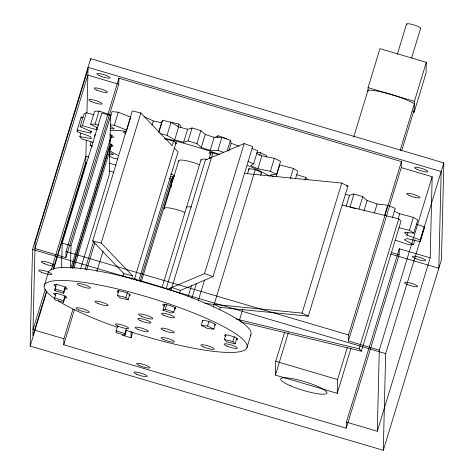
<?xml version="1.0" encoding="UTF-8"?>
<svg xmlns="http://www.w3.org/2000/svg" width="474" height="474" viewBox="0 0 474 474"><rect width="100%" height="100%" fill="white"/><g stroke="black" fill="none" stroke-linecap="round" stroke-linejoin="round"><path stroke-width="0.71" d="M122.185 335.189L131.014 337.79L131.156 331.231M171.12 187.337L171.31 179.012L169.277 178.408M56.187 293.139L54.694 298.033L54.658 299.764L63.486 302.365L65.406 296.072M63.486 302.365L63.522 300.635L65.015 295.74M109.761 150.643L109.802 148.919L111.295 144.025M117.623 326.047L116.136 330.941L116.094 332.671L124.923 335.278L126.416 330.378M124.923 335.278L124.964 333.548L126.451 328.654M171.203 183.557L171.238 181.826L172.732 176.932M30.17 346.091L32.528 249.419L90.706 58.681L443.83 162.89L441.472 259.568L383.294 450.3L30.17 346.091L46.956 291.048M399.292 248.743L346.399 422.138L377.298 431.257L430.185 257.862L399.292 248.743L399.144 254.787L346.251 428.182L63.753 344.817L63.901 338.774L72.966 309.048M65.886 257.631L118.773 84.242L87.874 75.123L34.987 248.518L65.886 257.631L66.028 251.593L118.921 78.198L401.419 161.563L401.271 167.606L348.384 341.002L379.283 350.12L377.298 431.257M80.888 133.235L79.845 136.654L91.529 138.592L90.398 136.5L77.179 131.731L77.221 130L81.184 116.995L83.282 117.475M81.161 118.15L81.184 116.995M85.699 164.028L86.286 140.031M86.955 112.741L88.063 67.355L441.187 171.558L438.823 268.237L390.606 254.005M90.67 60.162L90.706 58.681M118.773 84.242L118.921 78.198M351.021 348.082L337.215 393.343L275.418 375.112L275.755 361.301L284.601 332.304M337.215 393.343L337.553 379.538L347.258 347.709M346.251 428.182L346.399 422.138M348.384 341.002L348.532 334.958L401.419 161.563M367.966 91.589L368.067 87.66L379.964 48.644L426.31 62.325L426.049 73.115L414.152 112.125L412.747 111.71M383.294 450.3L385.658 353.622L443.83 162.89M414.152 112.125L414.412 101.335L426.31 62.325M414.951 239.773L413.494 244.566L404.281 239.791L407.012 238.623L420.278 241.669L420.32 239.945L424.283 226.939L416.628 224.178M424.283 226.939L424.242 228.664L420.278 241.669M430.185 257.862L432.17 176.725L401.271 167.606M65.619 286.983L63.706 293.276L54.877 290.669L54.925 288.944L56.412 284.05M72.19 268.059L109.915 144.374L110.691 115.686L101.863 113.079L62.195 243.121L61.531 267.271L62.894 267.674M63.706 293.276L63.753 291.551L65.24 286.657M70.401 268.284L71.023 245.728L110.691 115.686M110.027 139.83L109.98 141.554L111.9 135.262M88.022 69.08L35.135 242.475L32.854 335.699L46.452 291.107M77.179 131.731L77.594 130.362M77.221 130L90.487 133.046L91.701 131.648L80.088 126.706L84.058 113.701L86.381 112.711L94.048 114.88M80.088 126.706L82.417 125.711L86.381 112.711M97.377 127.779L90.623 124.277L94.593 111.272L99.042 111.082L111.337 115.206M90.487 133.046L91.109 130.996M44.449 285.17L48.419 272.165M90.623 124.277L95.073 124.087L99.042 111.082M45.308 289.312L33.002 329.655L63.901 338.774M51.133 270.204L85.889 156.26L88.697 157.09M92.3 146.626L90.113 145.222L91.156 141.803M53.147 269.167L85.741 162.304M53.627 269.173L86.108 162.695M82.417 125.711L96.352 129.663L96.98 127.607M54.877 290.669L55.731 287.872M110.152 117.759L112.03 111.597L118.304 112.22L130.759 117.125M110.158 124.81L114.335 125.225L118.304 112.22M71.005 267.757L111.52 134.936M72.581 268.373L109.873 146.099L109.245 174.835L80.568 268.835M73.98 267.97L111.68 144.351M131.434 279.287L132.501 275.791L123.963 273.723L92.649 240.958L132.311 110.916L140.855 112.99L172.169 145.749L173.662 140.855M127.002 129.443L130.551 117.813M85.053 269.416L93.692 241.106M63.753 344.817L74.548 309.427M86.635 269.795L94.836 242.901M132.501 275.791L101.187 243.032L140.855 112.99M96.85 271.478L103.095 251.013M152.006 125.053L153.256 120.947L144.155 116.669M158.666 132.311L162.487 120.248L171.025 122.322L178.662 126.866L187.591 129.272L192.065 127.98L200.893 130.587L205.248 134.48L214.159 137.342L221.909 137.336L230.423 140.298L231.194 143.267L228.895 150.797M158.938 131.885L162.487 120.248M129.835 294.212L128.128 299.805L119.584 297.737L117.351 295.397L118.844 290.503M123.11 276.52L123.963 273.723M223.835 152.391L217.939 150.341L210.195 150.347L201.278 147.485L196.929 143.592L188.101 140.985L183.622 142.271L174.699 139.871L167.061 135.321L171.025 122.322M128.128 299.805L125.888 297.465L127.382 292.571M177.922 126.872L178.775 124.075L170.237 122.002M174.699 139.871L178.662 126.866M134.308 279.53L176.109 142.496M180.588 127.808L181.015 126.41L178.775 124.075M138.805 280.537L178.04 151.905L174.396 148.084M140.055 281.491L171.31 179.012M183.622 142.271L187.591 129.272M141.453 281.088L172.696 178.662M164.241 208.293L178.722 160.822M188.101 140.985L192.065 127.98M131.014 337.79L132.738 332.138M196.929 143.592L200.893 130.587M201.278 147.485L205.248 134.48M162.126 287.173L201.13 159.525M166.143 288.678L205.378 160.046L244.193 143.575L252.707 146.537L213.045 276.585L180.381 290.455L171.866 287.487L169.532 288.476L169.105 289.881M210.195 150.347L214.159 137.342M175.262 307.235L173.768 312.129L171.434 313.118L162.92 310.156L164.839 303.864M211.12 152.142L209.2 158.434L211.534 157.445M162.92 310.156L165.254 309.161L166.747 304.267M171.013 290.284L213.022 152.551M217.501 137.869L218.141 135.771L226.655 138.734M217.939 150.341L221.909 137.336M179.314 293.951L180.381 290.455M227.082 151.247L230.423 140.298M188.148 296.629L191.591 285.336M191.863 298.193L196.384 283.375M167.559 289.312L204.531 273.622L244.193 143.575M198.286 300.605L204.537 280.11M215.261 324.216L213.768 329.11L207.494 328.482L201.284 325.419L202.777 320.525M247.564 173.703L249.057 168.809M256.677 153.499L261.849 155.81L274.363 158.275L280.578 161.338L276.609 174.343L270.399 171.28L257.886 168.815L250.77 165.639L253.637 163.791L257.601 150.785L251.884 148.445M201.284 325.419L207.565 326.047L209.058 321.153M213.324 307.17L255.332 169.431M259.598 155.448L260.451 152.652L266.661 155.715L266.234 157.113M257.886 168.815L261.849 155.81M219.74 309.534L220.38 307.436L308.272 316.17L347.934 186.128L341.73 183.065L244.495 173.395M260.688 175.291L261.541 172.495M270.399 171.28L274.363 158.275M236.882 338.264L235.175 343.857L226.631 341.79L224.398 339.449L225.891 334.555M276.17 176.583L279.719 164.952L293.406 168.436L297.785 171.233L295.486 178.763M235.175 343.857L232.935 341.517L234.429 336.623M242.783 309.244L239.548 319.843L241.787 322.184L361.348 351.187L401.016 221.145L398.776 218.804L342.21 205.082M290.278 178.704L293.406 168.436M246.924 347.732L250.894 334.727M304.972 180.197L305.807 177.46L296.754 174.681M275.418 375.112L288.364 332.671M353.752 136.862L368.002 90.125A28.801 5.208 17 0 1 414.353 103.806L400.127 150.454M204.827 303.443L302.062 313.107L341.73 183.065M346.139 206.249L349.474 195.3L353.954 194.014L362.782 196.621L367.131 200.508L377.132 203.992L387.619 205.26L395.245 208.382L392.318 217.963M353.954 194.014L349.99 207.019L356.098 208.821M397.242 54.546L406.52 24.115M359.025 208.939L362.782 196.621M364.002 210.776L367.131 200.508M411.58 58.012L420.645 28.286M374.419 212.885L377.132 203.992M401.816 150.299L414.211 109.66M384.485 215.528L387.619 205.26M398.213 218.615L399.671 213.821L394.368 211.208M361.348 351.187L359.114 348.846L398.776 218.804M420.32 239.945L407.095 235.175L407.93 232.438M413.364 217.311L417.742 220.108L413.772 233.113L409.394 230.317L413.364 217.311L399.671 213.821M379.283 350.12L432.17 176.725M215.812 136.761L218.141 135.771M96.352 129.663L97.745 129.42M109.423 154.921L113.624 154.524L109.387 152.178M276.609 174.343L270.31 174.942L273.332 176.612M413.494 244.566L409.044 244.762L395.381 240.176M171.624 179.119L173.034 179.119M110.116 128.721L114.246 128.887L110.312 126.161M90.113 145.222L92.258 145.382M413.772 233.113L404.464 232.426L407.095 235.175M256.961 152.308L260.451 152.652M346.464 185.98L347.934 186.128M117.706 159.003L113.535 158.186L109.186 156.041M153.256 120.947L161.587 122.725M159.945 133.597L167.061 135.321M345.179 194.257L349.474 195.3M92.649 240.958L101.187 243.032M235.993 318.984L359.114 348.846M117.351 295.397L125.888 297.465M224.398 339.449L232.935 341.517M399.126 227.698L409.394 230.317M368.067 87.66L414.412 101.335M109.061 163.097L116.089 165.171M391.334 252.482L399.144 254.787M109.097 170.936L114.062 172.4M62.195 243.121L71.023 245.728M66.028 251.593L348.532 334.958M32.528 249.419L385.658 353.622M54.925 288.944L63.753 291.551M275.755 361.301L337.553 379.538M54.694 298.033L63.522 300.635M116.136 330.941L124.964 333.548M93.236 142.419L82.091 139.001L79.845 136.654M95.073 124.087L98.491 125.231M204.531 273.622L213.045 276.585M165.254 309.161L173.768 312.129M231.194 143.267L238.801 146.134M114.335 125.225L126.795 130.131M247.92 161.45L253.637 163.791M302.062 313.107L308.272 316.17M214.171 304.373L220.38 307.436M207.565 326.047L213.768 329.11M305.807 177.46L308.053 179.806M134.734 278.131L137.01 280.519M407.006 24.772A7.371 1.333 17 0 1 413.618 24.82A7.371 1.333 17 0 1 420.136 28.647M173.52 178.106A101.477 18.344 17 0 1 172.204 177.667M118.506 155.662A101.477 18.344 17 0 1 109.565 150.655M94.753 136.18A101.477 18.344 17 0 1 95.25 134.349M109.903 130.326A101.477 18.344 17 0 1 126.12 131.28M164.567 138.301A101.477 18.344 17 0 1 219.349 154.417M247.487 165.349A101.477 18.344 17 0 1 269.694 176.097M201.13 160.319A13.823 2.5 17 0 1 207.126 159.483M178.935 161.361A13.823 2.5 17 0 1 184.682 160.413A13.823 2.5 17 0 1 199.264 164.703M165.023 139.089A6.914 1.25 17 0 1 174.124 141.637A6.914 1.25 17 0 1 175.244 143.752M211.108 154.565A6.914 1.25 17 0 1 210.338 152.598A6.914 1.25 17 0 1 219.077 154.844M249.152 170A6.914 1.25 17 0 1 254.71 169.71A6.914 1.25 17 0 1 261.026 173.395M174.266 176.849A6.914 1.25 17 0 1 170.326 176.364M170.658 173.999A6.914 1.25 17 0 1 174.628 175.99M109.844 143.794A6.914 1.25 17 0 1 110.377 146.128M109.814 134.734A6.914 1.25 17 0 1 110.744 137.247M125.841 133.864A6.914 1.25 17 0 1 126.428 131.962M186.59 208.003A13.823 2.5 17 0 1 191.496 206.996M164.229 208.756A13.823 2.5 17 0 1 170.658 208.181A13.823 2.5 17 0 1 184.718 212.388M54.688 298.549A105.98 19.156 17 0 1 121.534 289.928A105.98 19.156 17 0 1 247.191 345.89A105.98 19.156 17 0 1 125.711 330.182M117.054 327.214A105.98 19.156 17 0 1 58.154 300.83M48.164 273.065A105.98 19.156 17 0 1 157.309 285.757A105.98 19.156 17 0 1 250.391 335.562M118.707 292.547A6.914 1.25 17 0 1 118.903 290.823A6.914 1.25 17 0 1 127.927 293.4A6.914 1.25 17 0 1 128.964 295.468M164.833 306.287A6.914 1.25 17 0 1 164.484 304.344A6.914 1.25 17 0 1 173.839 307.028A6.914 1.25 17 0 1 174.189 308.971M202.594 321.52A6.914 1.25 17 0 1 209.081 321.621A6.914 1.25 17 0 1 214.455 325.146M225.464 336.238A6.914 1.25 17 0 1 227.265 335.053A6.914 1.25 17 0 1 236.099 337.832A6.914 1.25 17 0 1 236.064 339.574M55.742 295.302A6.914 1.25 17 0 1 55.624 293.359A6.914 1.25 17 0 1 65.282 296.303A6.914 1.25 17 0 1 64.103 297.85M56.128 286.403A6.914 1.25 17 0 1 56.098 284.489A6.914 1.25 17 0 1 65.756 287.457A6.914 1.25 17 0 1 64.464 288.962M91.648 101.738A6.914 1.25 17 0 0 102.076 103.865A6.914 1.25 17 0 0 92.732 99.813A6.914 1.25 17 0 0 91.648 101.738M409.459 195.525A6.914 1.25 17 0 0 419.887 197.652A6.914 1.25 17 0 0 410.543 193.599A6.914 1.25 17 0 0 409.459 195.525M407.284 284.436A6.914 1.25 17 0 0 417.713 286.563A6.914 1.25 17 0 0 408.369 282.504A6.914 1.25 17 0 0 407.284 284.436M139.433 365.608A6.914 1.25 17 0 0 149.861 367.735A6.914 1.25 17 0 0 140.517 363.676A6.914 1.25 17 0 0 139.433 365.608M136.785 374.276A6.914 1.25 17 0 0 147.218 376.403A6.914 1.25 17 0 0 137.869 372.345A6.914 1.25 17 0 0 136.785 374.276M44.112 263.58A6.914 1.25 17 0 0 54.546 265.707A6.914 1.25 17 0 0 45.202 261.648A6.914 1.25 17 0 0 44.112 263.58M41.469 272.248A6.914 1.25 17 0 0 51.897 274.375A6.914 1.25 17 0 0 42.553 270.316A6.914 1.25 17 0 0 41.469 272.248M290.408 385.759A24.192 4.373 17 0 0 326.912 393.213A24.192 4.373 17 0 0 294.206 379.004A24.192 4.373 17 0 0 290.408 385.759M140.529 320.72A6.914 1.25 17 0 0 150.957 322.847A6.914 1.25 17 0 0 141.613 318.789A6.914 1.25 17 0 0 140.529 320.72M137.881 329.389A6.914 1.25 17 0 0 148.315 331.522A6.914 1.25 17 0 0 138.971 327.463A6.914 1.25 17 0 0 137.881 329.389M99.581 75.727A6.914 1.25 17 0 0 110.009 77.86A6.914 1.25 17 0 0 100.666 73.802A6.914 1.25 17 0 0 99.581 75.727M417.393 169.514A6.914 1.25 17 0 0 427.821 171.647A6.914 1.25 17 0 0 418.477 167.589A6.914 1.25 17 0 0 417.393 169.514M415.218 258.425A6.914 1.25 17 0 0 425.646 260.552A6.914 1.25 17 0 0 416.302 256.493A6.914 1.25 17 0 0 415.218 258.425M97.004 90.184A6.914 1.25 17 0 0 107.432 92.312A6.914 1.25 17 0 0 98.088 88.253A6.914 1.25 17 0 0 97.004 90.184M226.939 346.079A6.914 1.25 17 0 0 237.338 348.183A6.914 1.25 17 0 0 227.953 344.124A6.914 1.25 17 0 0 226.939 346.079M203.589 346.944A6.914 1.25 17 0 0 214.106 349.131A6.914 1.25 17 0 0 204.881 345.078A6.914 1.25 17 0 0 203.589 346.944M163.737 339.639A6.914 1.25 17 0 0 174.308 341.867A6.914 1.25 17 0 0 165.165 337.814A6.914 1.25 17 0 0 163.737 339.639M118.239 326.195A6.914 1.25 17 0 0 128.638 328.304A6.914 1.25 17 0 0 119.247 324.246A6.914 1.25 17 0 0 118.239 326.195M78.743 309.99A6.914 1.25 17 0 0 89.26 312.176A6.914 1.25 17 0 0 80.035 308.124A6.914 1.25 17 0 0 78.743 309.99M79.916 285.745A6.914 1.25 17 0 0 90.433 287.931A6.914 1.25 17 0 0 81.208 283.879A6.914 1.25 17 0 0 79.916 285.745M163.927 330.455A6.914 1.25 17 0 0 174.183 332.464A6.914 1.25 17 0 0 164.614 328.405A6.914 1.25 17 0 0 163.927 330.455M163.803 315.293A6.914 1.25 17 0 0 174.485 317.61A6.914 1.25 17 0 0 165.533 313.569A6.914 1.25 17 0 0 163.803 315.293M97.709 303.36A6.914 1.25 17 0 0 108.137 305.487A6.914 1.25 17 0 0 98.793 301.428A6.914 1.25 17 0 0 97.709 303.36M141.596 316.383A7.371 1.333 17 0 0 152.717 318.652A7.371 1.333 17 0 0 142.751 314.321A7.371 1.333 17 0 0 141.596 316.383"/></g></svg>
